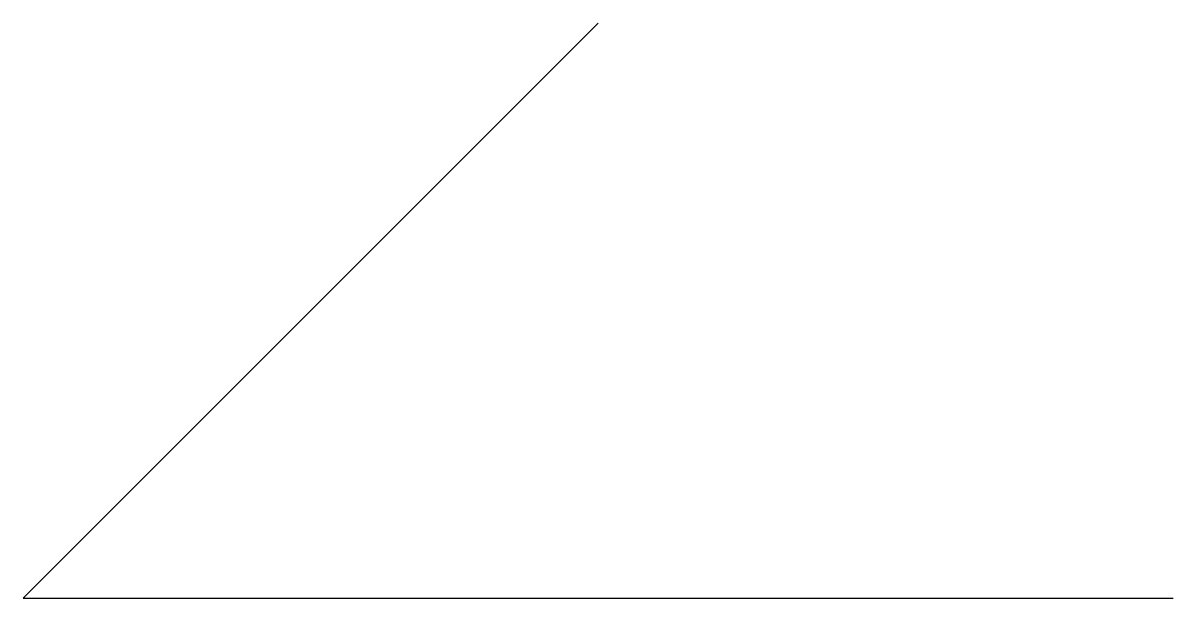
# Model space of a CAD drawing. Extents: x 0 to 2000, y 0 to 1000.
import ezdxf

# ---------------------------------------------------------------- set-up
doc = ezdxf.new("R2010")
doc.units = 0

msp = doc.modelspace()

# ---------------------------------------------------------------- linework, layer by layer
at = {"layer": 'GLID'}
msp.add_line((0, 0), (1000, 1000), dxfattribs=at)
at = {"layer": 'WALL_1F'}
msp.add_line((0, 0), (2000, 0), dxfattribs=at)

doc.saveas('drawing.dxf')
